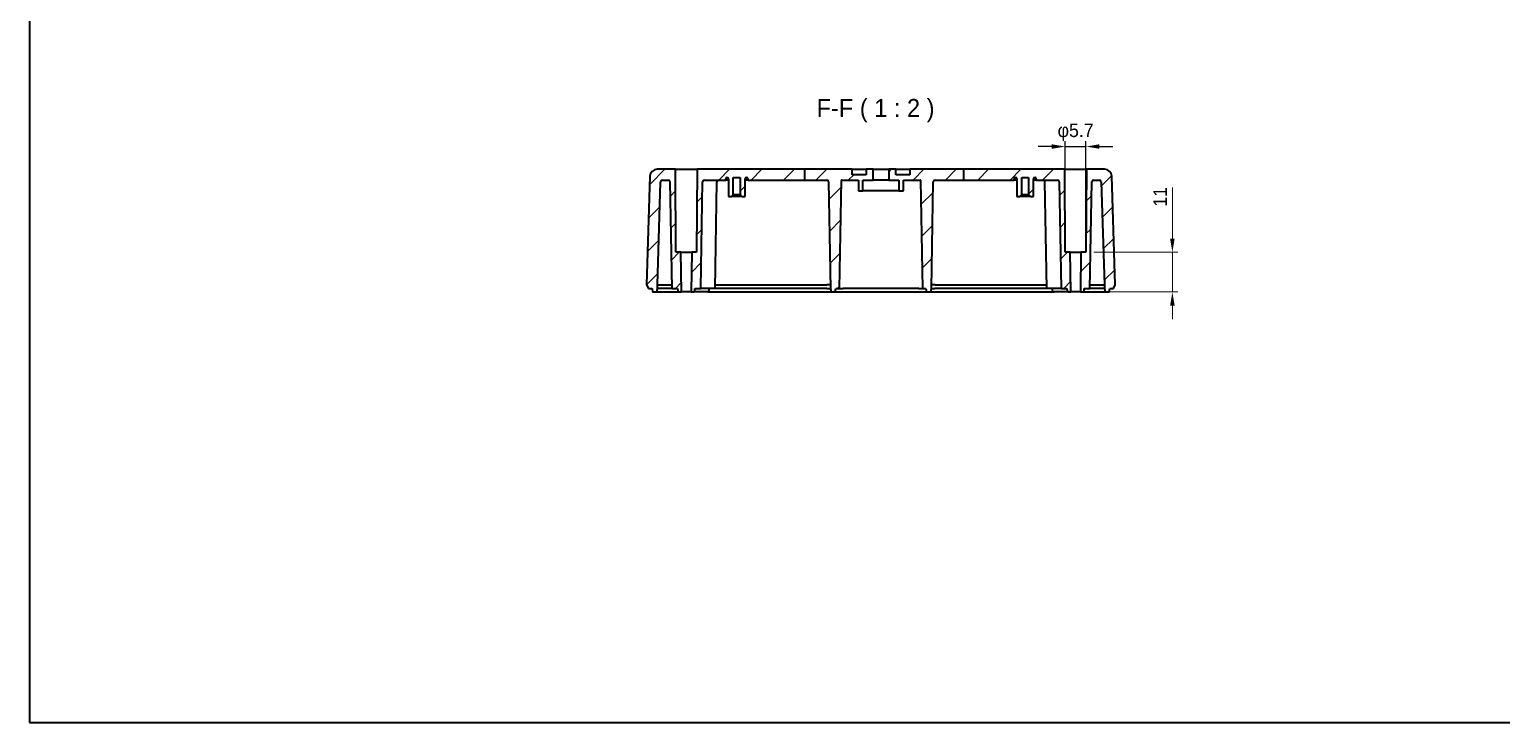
# Model space of a CAD drawing. Header units: millimetres. Extents: x 22 to 2984, y 12 to 577.
# Drawn here: x 2202.2 to 2610.6, y 12 to 204.1 of the extents above; entities that cross this region are included whole.
import ezdxf

# ---------------------------------------------------------------- set-up
doc = ezdxf.new("R2010")
doc.units = ezdxf.units.MM
doc.header["$LTSCALE"] = 1.5
doc.layers.get('Defpoints').update_dxf_attribs({"lineweight": 25})
for name, color, linetype, lineweight in [('AM_5', 3, 'Continuous', 25), ('Border (ISO)', 7, 'Continuous', 35), ('Dimension (ISO)', 7, 'Continuous', 18), ('Symbol (ISO)', 7, 'Continuous', 18), ('Visible (ISO)', 7, 'Continuous', 35)]:
    doc.layers.add(name, color=color, linetype=linetype, lineweight=lineweight)
doc.layers.add('Hatch (ISO)', color=1, linetype='Continuous', lineweight=18, true_color=0xff0000)
doc.styles.add('Note Text (TK)', font='MS PGothic.ttf')
doc.dimstyles.new('Default - Method 1b (TK)', dxfattribs={"dimscale": 1.5, "dimtxt": 2.5, "dimasz": 2.5, "dimexe": 1, "dimexo": 1.5, "dimgap": 1, "dimtad": 1, "dimtoh": 1, "dimrnd": 1e-08, "dimdsep": 46, "dimtxsty": 'Note Text (TK)', "dimcen": 0.09, "dimdle": 5, "dimclrd": 100, "dimclre": 100, "dimclrt": 7, "dimadec": 1, "dimazin": 1, "dimtfac": 1, "dimtmove": 0, "dimatfit": 3, "dimfxl": 1, "dimtolj": 1, "dimlwd": -1, "dimlwe": -1, "dimarcsym": 0})

# ---------------------------------------------------------------- blocks, each defined once
blk = doc.blocks.new('図面枠 tk図枠')
at = {"layer": 'Border (ISO)'}
for p, q in [((14.5, 289), (14.5, 8)), ((14.5, 8), (405.5, 8))]:
    blk.add_line(p, q, dxfattribs=at)
blk = doc.blocks.new('*D77')
at = {"layer": 'Defpoints', "color": 0, "transparency": 16777216}
for p in [(2495.31, 142.35), (2494.42, 131.35), (2519.31, 131.35)]:
    blk.add_point(p, dxfattribs=at)
at = {"layer": 'Dimension (ISO)', "color": 100, "transparency": 16777216}
for p, q in [((2519.31, 146.1), (2519.31, 160.35)), ((2497.56, 142.35), (2520.81, 142.35)), ((2519.31, 131.35), (2519.31, 142.35)), ((2496.67, 131.35), (2520.81, 131.35)), ((2519.31, 127.6), (2519.31, 123.85))]:
    blk.add_line(p, q, dxfattribs=at)
for points in [[(2518.68, 146.1), (2519.93, 146.1), (2519.31, 142.35)], [(2518.68, 127.6), (2519.93, 127.6), (2519.31, 131.35)]]:
    blk.add_solid(points, dxfattribs=at)
at = {"layer": 'Dimension (ISO)', "color": 7, "transparency": 16777216, "insert": (2515.93, 154.99), "char_height": 3.75, "attachment_point": 4, "rotation": 90, "style": 'Note Text (TK)'}
blk.add_mtext('\\A1;11', dxfattribs=at)
blk = doc.blocks.new('*D108')
at = {"layer": 'AM_5', "color": 100, "transparency": 16777216}
for p, q in [((2485.86, 171.66), (2482.11, 171.66)), ((2489.61, 144.6), (2489.61, 173.16)), ((2489.61, 171.66), (2495.31, 171.66)), ((2495.31, 144.6), (2495.31, 173.16)), ((2499.06, 171.66), (2502.81, 171.66))]:
    blk.add_line(p, q, dxfattribs=at)
for points in [[(2485.86, 172.29), (2485.86, 171.04), (2489.61, 171.66)], [(2499.06, 172.29), (2499.06, 171.04), (2495.31, 171.66)]]:
    blk.add_solid(points, dxfattribs=at)
at = {"layer": 'Defpoints', "color": 0, "transparency": 16777216}
for p in [(2495.31, 171.66), (2489.61, 142.35), (2495.31, 142.35)]:
    blk.add_point(p, dxfattribs=at)
at = {"layer": 'AM_5', "color": 7, "transparency": 16777216, "insert": (2492.46, 175.6), "char_height": 3.75, "attachment_point": 5, "style": 'Note Text (TK)'}
blk.add_mtext('\\A1;{\\fMS PGothic|b0|i0|c128|p50;φ}5.7', dxfattribs=at)

msp = doc.modelspace()

# ---------------------------------------------------------------- hatches: boundary and pattern name
at = {"layer": 'Hatch (ISO)'}
h = msp.add_hatch(dxfattribs=at)
h.set_pattern_fill('ANSI31', color=256, scale=50.8, style=0)
h.set_pattern_definition([(45, (2173.25, -4), (-4.49013, 4.49013), [])])
edge = h.paths.add_edge_path()
edge.add_line((2373.95579, 132.35149), (2374.95579, 132.35149))
edge.add_line((2374.95579, 132.35149), (2375.11755, 131.43413))
edge.add_ellipse((2375.21603, 131.45149), major_axis=(-0.09848, -0.01736), ratio=1, start_angle=0, end_angle=80)
edge.add_line((2375.21603, 131.35149), (2376.19555, 131.35149))
edge.add_ellipse((2376.19555, 131.45149), major_axis=(0, -0.1), ratio=1, start_angle=0, end_angle=80)
edge.add_line((2376.29403, 131.43413), (2376.45579, 132.35149))
edge.add_line((2376.45579, 132.35149), (2376.45579, 133.30463))
edge.add_line((2376.45579, 133.30463), (2377.34837, 161.86711))
edge.add_ellipse((2377.84812, 161.85149), major_axis=(-0.49976, 0.01562), ratio=1, start_angle=271.7899106, end_angle=360, ccw=False)
edge.add_line((2377.84812, 162.35149), (2379.44079, 162.35149))
edge.add_ellipse((2379.44079, 161.85149), major_axis=(0, 0.5), ratio=1, start_angle=271, end_angle=360, ccw=False)
edge.add_line((2379.94071, 161.86022), (2380.45579, 132.35149))
edge.add_line((2380.45579, 132.35149), (2382.05579, 132.35149))
edge.add_line((2382.05579, 132.35149), (2382.08833, 131.73056))
edge.add_ellipse((2382.48778, 131.75149), major_axis=(-0.39945, -0.02093), ratio=1, start_angle=0, end_angle=87)
edge.add_line((2382.48778, 131.35149), (2383.10579, 131.35149))
edge.add_line((2383.10579, 131.35149), (2382.95579, 142.35149))
edge.add_line((2382.95579, 142.35149), (2381.60579, 142.35149))
edge.add_line((2381.60579, 142.35149), (2381.45579, 165.35149))
edge.add_line((2381.45579, 165.35149), (2376.39427, 165.35149))
edge.add_ellipse((2376.39427, 163.35149), major_axis=(0, 2), ratio=1, start_angle=0, end_angle=88.2100894)
edge.add_line((2374.39524, 163.41396), (2373.45579, 133.35149))
edge.add_line((2373.45579, 133.35149), (2373.95579, 132.35149))
edge = h.paths.add_edge_path()
edge.add_line((2461.40772, 165.35149), (2461.40772, 162.35149))
edge.add_line((2461.40772, 162.35149), (2475.40579, 162.35149))
edge.add_line((2475.40579, 162.35149), (2475.40789, 162.75333))
edge.add_ellipse((2475.75789, 162.75149), major_axis=(-0.35, 0.00183), ratio=1, start_angle=270.3, end_angle=360, ccw=False)
edge.add_line((2475.75789, 163.10149), (2475.78013, 163.10149))
edge.add_ellipse((2475.78013, 162.75149), major_axis=(0, 0.35), ratio=1, start_angle=270.3, end_angle=360, ccw=False)
edge.add_line((2476.13012, 162.75333), (2476.15579, 157.85149))
edge.add_line((2476.15579, 157.85149), (2477.00579, 157.85149))
edge.add_line((2477.00579, 157.85149), (2477.50579, 158.35149))
edge.add_line((2477.50579, 158.35149), (2477.50579, 163.10149))
edge.add_line((2477.50579, 163.10149), (2479.40579, 163.10149))
edge.add_line((2479.40579, 163.10149), (2479.40579, 158.35149))
edge.add_line((2479.40579, 158.35149), (2479.90579, 157.85149))
edge.add_line((2479.90579, 157.85149), (2480.75579, 157.85149))
edge.add_line((2480.75579, 157.85149), (2480.78146, 162.75333))
edge.add_ellipse((2481.13145, 162.75149), major_axis=(-0.35, 0.00183), ratio=1, start_angle=270.3, end_angle=360, ccw=False)
edge.add_line((2481.13145, 163.10149), (2481.15369, 163.10149))
edge.add_ellipse((2481.15369, 162.75149), major_axis=(0, 0.35), ratio=1, start_angle=270.3, end_angle=360, ccw=False)
edge.add_line((2481.50369, 162.75333), (2481.50579, 162.35149))
edge.add_line((2481.50579, 162.35149), (2487.44079, 162.35149))
edge.add_ellipse((2487.44079, 161.85149), major_axis=(0, 0.5), ratio=1, start_angle=271, end_angle=360, ccw=False)
edge.add_line((2487.94071, 161.86022), (2488.45579, 132.35149))
edge.add_line((2488.45579, 132.35149), (2490.05579, 132.35149))
edge.add_line((2490.05579, 132.35149), (2490.08833, 131.73056))
edge.add_ellipse((2490.48778, 131.75149), major_axis=(-0.39945, -0.02093), ratio=1, start_angle=0, end_angle=87)
edge.add_line((2490.48778, 131.35149), (2491.10579, 131.35149))
edge.add_line((2491.10579, 131.35149), (2490.95579, 142.35149))
edge.add_line((2490.95579, 142.35149), (2489.60579, 142.35149))
edge.add_line((2489.60579, 142.35149), (2489.45579, 165.35149))
edge.add_line((2489.45579, 165.35149), (2461.40772, 165.35149))
edge = h.paths.add_edge_path()
edge.add_line((2417.25305, 165.35149), (2417.25305, 162.35149))
edge.add_line((2417.25305, 162.35149), (2401.50579, 162.35149))
edge.add_line((2401.50579, 162.35149), (2401.50369, 162.75333))
edge.add_ellipse((2401.15369, 162.75149), major_axis=(0, 0.35), ratio=1, start_angle=270.3, end_angle=360)
edge.add_line((2401.15369, 163.10149), (2401.13145, 163.10149))
edge.add_ellipse((2401.13145, 162.75149), major_axis=(-0.35, 0.00183), ratio=1, start_angle=270.3, end_angle=360)
edge.add_line((2400.78146, 162.75333), (2400.75579, 157.85149))
edge.add_line((2400.75579, 157.85149), (2399.90579, 157.85149))
edge.add_line((2399.90579, 157.85149), (2399.40579, 158.35149))
edge.add_line((2399.40579, 158.35149), (2399.40579, 163.10149))
edge.add_line((2399.40579, 163.10149), (2397.50579, 163.10149))
edge.add_line((2397.50579, 163.10149), (2397.50579, 158.35149))
edge.add_line((2397.50579, 158.35149), (2397.00579, 157.85149))
edge.add_line((2397.00579, 157.85149), (2396.15579, 157.85149))
edge.add_line((2396.15579, 157.85149), (2396.13012, 162.75333))
edge.add_ellipse((2395.78013, 162.75149), major_axis=(0, 0.35), ratio=1, start_angle=270.3, end_angle=360)
edge.add_line((2395.78013, 163.10149), (2395.75789, 163.10149))
edge.add_ellipse((2395.75789, 162.75149), major_axis=(-0.35, 0.00183), ratio=1, start_angle=270.3, end_angle=360)
edge.add_line((2395.40789, 162.75333), (2395.40579, 162.35149))
edge.add_line((2395.40579, 162.35149), (2389.47079, 162.35149))
edge.add_ellipse((2389.47079, 161.85149), major_axis=(-0.49992, 0.00873), ratio=1, start_angle=271, end_angle=360)
edge.add_line((2388.97087, 161.86022), (2388.45579, 132.35149))
edge.add_line((2388.45579, 132.35149), (2386.85579, 132.35149))
edge.add_line((2386.85579, 132.35149), (2386.82325, 131.73056))
edge.add_ellipse((2386.4238, 131.75149), major_axis=(0, -0.4), ratio=1, start_angle=0, end_angle=87, ccw=False)
edge.add_line((2386.4238, 131.35149), (2385.80579, 131.35149))
edge.add_line((2385.80579, 131.35149), (2385.95579, 142.35149))
edge.add_line((2385.95579, 142.35149), (2387.30579, 142.35149))
edge.add_line((2387.30579, 142.35149), (2387.45579, 165.35149))
edge.add_line((2387.45579, 165.35149), (2417.25305, 165.35149))
edge = h.paths.add_edge_path()
edge.add_line((2501.95579, 132.35149), (2502.95579, 132.35149))
edge.add_line((2502.95579, 132.35149), (2503.45579, 133.35149))
edge.add_line((2503.45579, 133.35149), (2502.51634, 163.41396))
edge.add_ellipse((2500.51731, 163.35149), major_axis=(1.99902, 0.06247), ratio=1, start_angle=0, end_angle=88.2100894)
edge.add_line((2500.51731, 165.35149), (2495.45579, 165.35149))
edge.add_line((2495.45579, 165.35149), (2495.30579, 142.35149))
edge.add_line((2495.30579, 142.35149), (2493.95579, 142.35149))
edge.add_line((2493.95579, 142.35149), (2493.80579, 131.35149))
edge.add_line((2493.80579, 131.35149), (2494.4238, 131.35149))
edge.add_ellipse((2494.4238, 131.75149), major_axis=(0, -0.4), ratio=1, start_angle=0, end_angle=87)
edge.add_line((2494.82325, 131.73056), (2494.85579, 132.35149))
edge.add_line((2494.85579, 132.35149), (2496.45579, 132.35149))
edge.add_line((2496.45579, 132.35149), (2496.97087, 161.86022))
edge.add_ellipse((2497.47079, 161.85149), major_axis=(-0.49992, 0.00873), ratio=1, start_angle=271, end_angle=360, ccw=False)
edge.add_line((2497.47079, 162.35149), (2499.06346, 162.35149))
edge.add_ellipse((2499.06346, 161.85149), major_axis=(0, 0.5), ratio=1, start_angle=271.7899106, end_angle=360, ccw=False)
edge.add_line((2499.56321, 161.86711), (2500.45579, 133.30463))
edge.add_line((2500.45579, 133.30463), (2500.45579, 132.35149))
edge.add_line((2500.45579, 132.35149), (2500.61755, 131.43413))
edge.add_ellipse((2500.71603, 131.45149), major_axis=(-0.09848, -0.01736), ratio=1, start_angle=0, end_angle=80)
edge.add_line((2500.71603, 131.35149), (2501.69555, 131.35149))
edge.add_ellipse((2501.69555, 131.45149), major_axis=(0, -0.1), ratio=1, start_angle=0, end_angle=80)
edge.add_line((2501.79403, 131.43413), (2501.95579, 132.35149))
edge = h.paths.add_edge_path()
edge.add_line((2461.40772, 165.35149), (2446.45579, 165.35149))
edge.add_line((2446.45579, 165.35149), (2446.45579, 163.85149))
edge.add_line((2446.45579, 163.85149), (2442.55579, 163.85149))
edge.add_line((2442.55579, 163.85149), (2442.55579, 165.35149))
edge.add_line((2442.55579, 165.35149), (2440.60579, 165.35149))
edge.add_line((2440.60579, 165.35149), (2440.60579, 162.35149))
edge.add_line((2440.60579, 162.35149), (2443.45579, 162.35149))
edge.add_line((2443.45579, 162.35149), (2443.45579, 159.35149))
edge.add_line((2443.45579, 159.35149), (2444.70579, 159.35149))
edge.add_line((2444.70579, 159.35149), (2444.70579, 162.35149))
edge.add_line((2444.70579, 162.35149), (2449.33387, 162.35149))
edge.add_ellipse((2449.33387, 162.25149), major_axis=(0, 0.1), ratio=1, start_angle=271, end_angle=360, ccw=False)
edge.add_line((2449.43385, 162.25324), (2449.95579, 132.35149))
edge.add_line((2449.95579, 132.35149), (2450.95579, 132.35149))
edge.add_line((2450.95579, 132.35149), (2451.11755, 131.43413))
edge.add_ellipse((2451.21603, 131.45149), major_axis=(-0.09848, -0.01736), ratio=1, start_angle=0, end_angle=80)
edge.add_line((2451.21603, 131.35149), (2452.19555, 131.35149))
edge.add_ellipse((2452.19555, 131.45149), major_axis=(0, -0.1), ratio=1, start_angle=0, end_angle=80)
edge.add_line((2452.29403, 131.43413), (2452.45579, 132.35149))
edge.add_line((2452.45579, 132.35149), (2452.97087, 161.86022))
edge.add_ellipse((2453.47079, 161.85149), major_axis=(-0.49992, 0.00873), ratio=1, start_angle=271, end_angle=360, ccw=False)
edge.add_line((2453.47079, 162.35149), (2461.40772, 162.35149))
edge.add_line((2461.40772, 162.35149), (2461.40772, 165.35149))
edge = h.paths.add_edge_path()
edge.add_line((2430.45579, 165.35149), (2417.25305, 165.35149))
edge.add_line((2417.25305, 165.35149), (2417.25305, 162.35149))
edge.add_line((2417.25305, 162.35149), (2423.44079, 162.35149))
edge.add_ellipse((2423.44079, 161.85149), major_axis=(0, 0.5), ratio=1, start_angle=271, end_angle=360, ccw=False)
edge.add_line((2423.94071, 161.86022), (2424.45579, 132.35149))
edge.add_line((2424.45579, 132.35149), (2424.61755, 131.43413))
edge.add_ellipse((2424.71603, 131.45149), major_axis=(-0.09848, -0.01736), ratio=1, start_angle=0, end_angle=80)
edge.add_line((2424.71603, 131.35149), (2425.69555, 131.35149))
edge.add_ellipse((2425.69555, 131.45149), major_axis=(0, -0.1), ratio=1, start_angle=0, end_angle=80)
edge.add_line((2425.79403, 131.43413), (2425.95579, 132.35149))
edge.add_line((2425.95579, 132.35149), (2426.95579, 132.35149))
edge.add_line((2426.95579, 132.35149), (2427.47773, 162.25324))
edge.add_ellipse((2427.57771, 162.25149), major_axis=(-0.09998, 0.00175), ratio=1, start_angle=271, end_angle=360, ccw=False)
edge.add_line((2427.57771, 162.35149), (2432.20579, 162.35149))
edge.add_line((2432.20579, 162.35149), (2432.20579, 159.35149))
edge.add_line((2432.20579, 159.35149), (2433.45579, 159.35149))
edge.add_line((2433.45579, 159.35149), (2433.45579, 162.35149))
edge.add_line((2433.45579, 162.35149), (2436.30579, 162.35149))
edge.add_line((2436.30579, 162.35149), (2436.30579, 165.35149))
edge.add_line((2436.30579, 165.35149), (2434.35579, 165.35149))
edge.add_line((2434.35579, 165.35149), (2434.35579, 163.85149))
edge.add_line((2434.35579, 163.85149), (2430.45579, 163.85149))
edge.add_line((2430.45579, 163.85149), (2430.45579, 165.35149))

# ---------------------------------------------------------------- linework, layer by layer
at = {"layer": 'Visible (ISO)'}
for p, q in [((2374.39524, 163.41396), (2373.45579, 133.35149)), ((2381.45579, 165.35149), (2376.39427, 165.35149)), ((2381.60579, 142.35149), (2381.45579, 165.35149)), ((2381.45579, 165.35149), (2387.45579, 165.35149)), ((2387.45579, 165.35149), (2387.30579, 142.35149)), ((2417.25305, 165.35149), (2387.45579, 165.35149)), ((2430.45579, 165.35149), (2417.25305, 165.35149)), ((2417.25305, 165.35149), (2417.25305, 162.35149)), ((2430.45579, 163.85149), (2430.45579, 165.35149)), ((2430.45579, 165.35149), (2431.45579, 165.35149)), ((2434.35579, 163.85149), (2430.45579, 163.85149)), ((2431.45579, 165.35149), (2434.35579, 165.35149)), ((2436.30579, 165.35149), (2434.35579, 165.35149)), ((2434.35579, 165.35149), (2434.35579, 163.85149)), ((2436.30579, 162.35149), (2436.30579, 165.35149)), ((2436.30579, 165.35149), (2440.60579, 165.35149)), ((2442.55579, 165.35149), (2440.60579, 165.35149)), ((2440.60579, 165.35149), (2440.60579, 162.35149)), ((2442.55579, 163.85149), (2442.55579, 165.35149)), ((2442.55579, 165.35149), (2445.45579, 165.35149)), ((2446.45579, 163.85149), (2442.55579, 163.85149)), ((2445.45579, 165.35149), (2446.45579, 165.35149)), ((2461.40772, 165.35149), (2446.45579, 165.35149)), ((2446.45579, 165.35149), (2446.45579, 163.85149)), ((2461.40772, 165.35149), (2461.40772, 162.35149)), ((2489.45579, 165.35149), (2461.40772, 165.35149)), ((2489.60579, 142.35149), (2489.45579, 165.35149)), ((2489.45579, 165.35149), (2495.45579, 165.35149)), ((2495.45579, 165.35149), (2495.30579, 142.35149)), ((2500.51731, 165.35149), (2495.45579, 165.35149)), ((2503.45579, 133.35149), (2502.51634, 163.41396)), ((2376.45579, 133.30463), (2377.34837, 161.86711)), ((2377.84812, 162.35149), (2379.44079, 162.35149)), ((2379.94071, 161.86022), (2380.45579, 132.35149)), ((2388.45579, 132.35149), (2388.97087, 161.86022)), ((2389.47079, 162.35149), (2395.40579, 162.35149)), ((2392.45579, 132.35149), (2392.97087, 161.86022)), ((2395.40579, 162.35149), (2395.40789, 162.75333)), ((2396.13223, 162.35149), (2395.40579, 162.35149)), ((2395.75789, 163.10149), (2395.78013, 163.10149)), ((2396.13012, 162.75333), (2396.15579, 157.85149)), ((2397.50579, 158.35149), (2397.50579, 163.10149)), ((2397.50579, 163.10149), (2399.40579, 163.10149)), ((2399.40579, 163.10149), (2399.40579, 158.35149)), ((2400.75579, 157.85149), (2400.78146, 162.75333)), ((2401.50579, 162.35149), (2400.77935, 162.35149)), ((2401.13145, 163.10149), (2401.15369, 163.10149)), ((2401.50369, 162.75333), (2401.50579, 162.35149)), ((2401.50579, 162.35149), (2417.25305, 162.35149)), ((2417.25305, 162.35149), (2423.44079, 162.35149)), ((2423.94071, 161.86022), (2424.45579, 132.35149)), ((2426.95579, 132.35149), (2427.47773, 162.25324)), ((2427.57771, 162.35149), (2432.20579, 162.35149)), ((2432.20579, 162.35149), (2432.20579, 159.35149)), ((2432.20579, 159.35149), (2433.45579, 159.35149)), ((2433.45579, 159.35149), (2433.45579, 162.35149)), ((2433.45579, 162.35149), (2436.30579, 162.35149)), ((2443.45579, 159.35149), (2433.45579, 159.35149)), ((2440.60579, 162.35149), (2436.30579, 162.35149)), ((2440.60579, 162.35149), (2443.45579, 162.35149)), ((2443.45579, 162.35149), (2443.45579, 159.35149)), ((2443.45579, 159.35149), (2444.70579, 159.35149)), ((2444.70579, 159.35149), (2444.70579, 162.35149)), ((2444.70579, 162.35149), (2449.33387, 162.35149)), ((2449.43385, 162.25324), (2449.95579, 132.35149)), ((2452.45579, 132.35149), (2452.97087, 161.86022)), ((2453.47079, 162.35149), (2461.40772, 162.35149)), ((2461.40772, 162.35149), (2475.40579, 162.35149)), ((2475.40579, 162.35149), (2475.40789, 162.75333)), ((2476.13223, 162.35149), (2475.40579, 162.35149)), ((2475.75789, 163.10149), (2475.78013, 163.10149)), ((2476.13012, 162.75333), (2476.15579, 157.85149)), ((2477.50579, 158.35149), (2477.50579, 163.10149)), ((2477.50579, 163.10149), (2479.40579, 163.10149)), ((2479.40579, 163.10149), (2479.40579, 158.35149)), ((2480.75579, 157.85149), (2480.78146, 162.75333)), ((2481.50579, 162.35149), (2480.77935, 162.35149)), ((2481.13145, 163.10149), (2481.15369, 163.10149)), ((2481.50369, 162.75333), (2481.50579, 162.35149)), ((2481.50579, 162.35149), (2487.44079, 162.35149)), ((2484.45579, 132.35149), (2483.94071, 161.86022)), ((2487.94071, 161.86022), (2488.45579, 132.35149)), ((2496.45579, 132.35149), (2496.97087, 161.86022)), ((2497.47079, 162.35149), (2499.06346, 162.35149)), ((2499.56321, 161.86711), (2500.45579, 133.30463)), ((2396.15579, 157.85149), (2397.00579, 157.85149)), ((2397.00579, 157.85149), (2397.50579, 158.35149)), ((2399.90579, 157.85149), (2397.00579, 157.85149)), ((2397.50579, 158.35149), (2399.40579, 158.35149)), ((2399.40579, 158.35149), (2399.90579, 157.85149)), ((2399.90579, 157.85149), (2400.75579, 157.85149)), ((2476.15579, 157.85149), (2477.00579, 157.85149)), ((2477.00579, 157.85149), (2477.50579, 158.35149)), ((2479.90579, 157.85149), (2477.00579, 157.85149)), ((2477.50579, 158.35149), (2479.40579, 158.35149)), ((2479.40579, 158.35149), (2479.90579, 157.85149)), ((2479.90579, 157.85149), (2480.75579, 157.85149)), ((2382.95579, 142.35149), (2381.60579, 142.35149)), ((2383.10579, 131.35149), (2382.95579, 142.35149)), ((2382.95579, 142.35149), (2385.95579, 142.35149)), ((2385.95579, 142.35149), (2385.80579, 131.35149)), ((2387.30579, 142.35149), (2385.95579, 142.35149)), ((2490.95579, 142.35149), (2489.60579, 142.35149)), ((2491.10579, 131.35149), (2490.95579, 142.35149)), ((2490.95579, 142.35149), (2493.95579, 142.35149)), ((2493.95579, 142.35149), (2493.80579, 131.35149)), ((2495.30579, 142.35149), (2493.95579, 142.35149)), ((2373.45579, 133.35149), (2373.95579, 132.35149)), ((2373.95579, 132.35149), (2374.95579, 132.35149)), ((2374.95579, 132.35149), (2375.11755, 131.43413)), ((2375.21603, 131.35149), (2376.19555, 131.35149)), ((2376.19555, 131.35149), (2382.48778, 131.35149)), ((2376.29403, 131.43413), (2376.45579, 132.35149)), ((2376.45579, 132.35149), (2376.45579, 133.30463)), ((2376.45579, 133.30463), (2380.43915, 133.30463)), ((2380.45579, 132.35149), (2376.45579, 132.35149)), ((2380.45579, 132.35149), (2382.05579, 132.35149)), ((2382.05579, 132.35149), (2382.08833, 131.73056)), ((2382.48778, 131.35149), (2383.10579, 131.35149)), ((2385.80579, 131.35149), (2383.10579, 131.35149)), ((2385.80579, 131.35149), (2386.4238, 131.35149)), ((2386.4238, 131.35149), (2386.48778, 131.35149)), ((2390.4238, 131.35149), (2386.48778, 131.35149)), ((2386.82325, 131.73056), (2386.85579, 132.35149)), ((2386.85579, 132.35149), (2388.45579, 132.35149)), ((2392.45579, 132.35149), (2388.45579, 132.35149)), ((2390.4238, 131.35149), (2393.45579, 131.35149)), ((2390.82325, 131.73056), (2390.85579, 132.35149)), ((2393.45579, 132.35149), (2392.45579, 132.35149)), ((2392.47243, 133.30463), (2393.45579, 133.30463)), ((2393.45579, 133.30463), (2423.439, 133.30463)), ((2423.45564, 132.35149), (2393.45579, 132.35149)), ((2393.45579, 131.35149), (2423.45564, 131.35149)), ((2423.439, 133.30463), (2423.43955, 133.30463)), ((2423.45564, 132.35149), (2424.45579, 132.35149)), ((2424.45579, 132.35149), (2424.61755, 131.43413)), ((2424.71603, 131.35149), (2425.69555, 131.35149)), ((2425.69555, 131.35149), (2427.95579, 131.35149)), ((2425.79403, 131.43413), (2425.95579, 132.35149)), ((2425.95579, 132.35149), (2426.95579, 132.35149)), ((2426.95579, 132.35149), (2427.95579, 132.35149)), ((2448.95579, 132.35149), (2427.95579, 132.35149)), ((2427.95579, 131.35149), (2448.95579, 131.35149)), ((2448.95579, 132.35149), (2449.95579, 132.35149)), ((2448.95579, 131.35149), (2451.21603, 131.35149)), ((2449.95579, 132.35149), (2450.95579, 132.35149)), ((2450.95579, 132.35149), (2451.11755, 131.43413)), ((2451.21603, 131.35149), (2452.19555, 131.35149)), ((2452.29403, 131.43413), (2452.45579, 132.35149)), ((2452.45579, 132.35149), (2453.45594, 132.35149)), ((2483.45579, 132.35149), (2453.45594, 132.35149)), ((2453.45594, 131.35149), (2483.45579, 131.35149)), ((2453.47203, 133.30463), (2453.47258, 133.30463)), ((2453.47258, 133.30463), (2483.45579, 133.30463)), ((2483.45579, 133.30463), (2484.43915, 133.30463)), ((2484.45579, 132.35149), (2483.45579, 132.35149)), ((2483.45579, 131.35149), (2486.48778, 131.35149)), ((2488.45579, 132.35149), (2484.45579, 132.35149)), ((2486.08833, 131.73056), (2486.05579, 132.35149)), ((2490.4238, 131.35149), (2486.48778, 131.35149)), ((2488.45579, 132.35149), (2490.05579, 132.35149)), ((2490.05579, 132.35149), (2490.08833, 131.73056)), ((2490.4238, 131.35149), (2490.48778, 131.35149)), ((2490.48778, 131.35149), (2491.10579, 131.35149)), ((2493.80579, 131.35149), (2491.10579, 131.35149)), ((2493.80579, 131.35149), (2494.4238, 131.35149)), ((2494.4238, 131.35149), (2500.71603, 131.35149)), ((2494.82325, 131.73056), (2494.85579, 132.35149)), ((2494.85579, 132.35149), (2496.45579, 132.35149)), ((2500.45579, 132.35149), (2496.45579, 132.35149)), ((2496.47243, 133.30463), (2500.45579, 133.30463)), ((2500.45579, 133.30463), (2500.45579, 132.35149)), ((2500.45579, 132.35149), (2500.61755, 131.43413)), ((2500.71603, 131.35149), (2501.69555, 131.35149)), ((2501.79403, 131.43413), (2501.95579, 132.35149)), ((2501.95579, 132.35149), (2502.95579, 132.35149)), ((2502.95579, 132.35149), (2503.45579, 133.35149))]:
    msp.add_line(p, q, dxfattribs=at)
for centre, radius, start, end in [((2376.39427, 163.35149), 2, 90, 178.2100894), ((2500.51731, 163.35149), 2, 1.7899106, 90), ((2377.84812, 161.85149), 0.5, 90, 178.2100894), ((2379.44079, 161.85149), 0.5, 1, 90), ((2389.47079, 161.85149), 0.5, 90, 179), ((2393.47079, 161.85149), 0.5, 90, 179), ((2395.75789, 162.75149), 0.35, 90, 179.7), ((2395.78013, 162.75149), 0.35, 0.3, 90), ((2401.13145, 162.75149), 0.35, 90, 179.7), ((2401.15369, 162.75149), 0.35, 0.3, 90), ((2423.44079, 161.85149), 0.5, 1, 90), ((2427.57771, 162.25149), 0.1, 90, 179), ((2449.33387, 162.25149), 0.1, 1, 90), ((2453.47079, 161.85149), 0.5, 90, 179), ((2475.75789, 162.75149), 0.35, 90, 179.7), ((2475.78013, 162.75149), 0.35, 0.3, 90), ((2481.13145, 162.75149), 0.35, 90, 179.7), ((2481.15369, 162.75149), 0.35, 0.3, 90), ((2483.44079, 161.85149), 0.5, 1, 90), ((2487.44079, 161.85149), 0.5, 1, 90), ((2497.47079, 161.85149), 0.5, 90, 179), ((2499.06346, 161.85149), 0.5, 1.7899106, 90), ((2375.21603, 131.45149), 0.1, 190, 270), ((2376.19555, 131.45149), 0.1, 270, 350), ((2382.48778, 131.75149), 0.4, 183, 270), ((2386.4238, 131.75149), 0.4, 270, 357), ((2386.48778, 131.75149), 0.4, 265.4123531, 270), ((2390.4238, 131.75149), 0.4, 270, 357), ((2424.71603, 131.45149), 0.1, 190, 270), ((2425.69555, 131.45149), 0.1, 270, 350), ((2451.21603, 131.45149), 0.1, 190, 270), ((2452.19555, 131.45149), 0.1, 270, 350), ((2486.48778, 131.75149), 0.4, 183, 270), ((2490.48778, 131.75149), 0.4, 183, 270), ((2490.4238, 131.75149), 0.4, 270, 274.5876469), ((2494.4238, 131.75149), 0.4, 270, 357), ((2500.71603, 131.45149), 0.1, 190, 270), ((2501.69555, 131.45149), 0.1, 270, 350)]:
    msp.add_arc(centre, radius, start, end, dxfattribs=at)
for centre, major_axis, start_param, end_param in [((2423.43927, 133.28901), (0.99985, 0.01745), 0, 1.570251205), ((2453.47231, 133.28901), (-0.99985, 0.01745), 4.712934102, 6.283185261)]:
    msp.add_ellipse(centre, major_axis=major_axis, ratio=0.015618809, start_param=start_param, end_param=end_param, dxfattribs=at)
for points, knots in [([(2423.45564, 131.35149), (2423.51158, 131.35149), (2423.56753, 131.35149), (2423.84218, 131.35149), (2424.05321, 131.35149), (2424.36245, 131.35149), (2424.47544, 131.35149), (2424.62141, 131.35149), (2424.66689, 131.35149), (2424.70804, 131.35149), (2424.71603, 131.35149), (2424.71603, 131.35149)], [-0.1979623254, -0.1979623254, -0.1979623254, -0.1979623254, -0.1811783622, -0.1811783622, -0.1148313563, -0.1148313563, -0.0637951979, -0.0637951979, -0.0245366146, -0.0245366146, 0, 0, 0, 0]), ([(2452.19555, 131.35149), (2452.19555, 131.35149), (2452.19926, 131.35149), (2452.2359, 131.35149), (2452.32418, 131.35149), (2452.56399, 131.35149), (2452.69582, 131.35149), (2452.95915, 131.35149), (2453.08358, 131.35149), (2453.2923, 131.35149), (2453.37412, 131.35149), (2453.45594, 131.35149)], [-0.197962324, -0.197962324, -0.197962324, -0.197962324, -0.1812430372, -0.1812430372, -0.1148723475, -0.1148723475, -0.0638179708, -0.0638179708, -0.0245453734, -0.0245453734, 0, 0, 0, 0])]:
    msp.add_open_spline(points, degree=3, knots=knots, dxfattribs=at)

# ---------------------------------------------------------------- block references
at = {"xscale": 2, "yscale": 2, "zscale": 2}
msp.add_blockref('図面枠 tk図枠', (2173.25, -4), dxfattribs=at)

# ---------------------------------------------------------------- texts
at = {"layer": 'Symbol (ISO)', "color": 7, "insert": (2420.61626, 178.35149), "char_height": 5, "attachment_point": 7, "style": 'Note Text (TK)'}
msp.add_mtext('F-F ( 1 : 2 )', dxfattribs=at)

# ---------------------------------------------------------------- dimensions: what is measured, and where the dimension line sits
at = {"layer": 'AM_5'}
dim = msp.add_linear_dim(base=(2495.30579, 171.66064), p1=(2489.60579, 142.35149), p2=(2495.30579, 142.35149), angle=0, text='{\\fMS PGothic|b0|i0|c128|p50;φ}<>', dimstyle='Default - Method 1b (TK)', override={"dimtdec": 4, "dimtzin": 0}, dxfattribs=at)
dim.commit()
dim.dimension.update_dxf_attribs({"geometry": '*D108', "text_midpoint": (2492.45579, 171.66064), "dimtype": 160})
at = {"layer": 'Dimension (ISO)', "color": 100, "true_color": 0x00ff3f}
dim = msp.add_linear_dim(base=(2519.30579, 131.35149), p1=(2495.30579, 142.35149), p2=(2494.4238, 131.35149), angle=90, dimstyle='Default - Method 1b (TK)', override={"dimtoh": 0, "dimdec": 2, "dimtp": 0, "dimtm": 0, "dimtdec": 2, "dimtofl": 1, "dimatfit": 1}, dxfattribs=at)
dim.commit()
dim.dimension.update_dxf_attribs({"geometry": '*D77', "text_midpoint": (2519.30579, 156.92252), "dimtype": 160})

doc.saveas('drawing.dxf')
